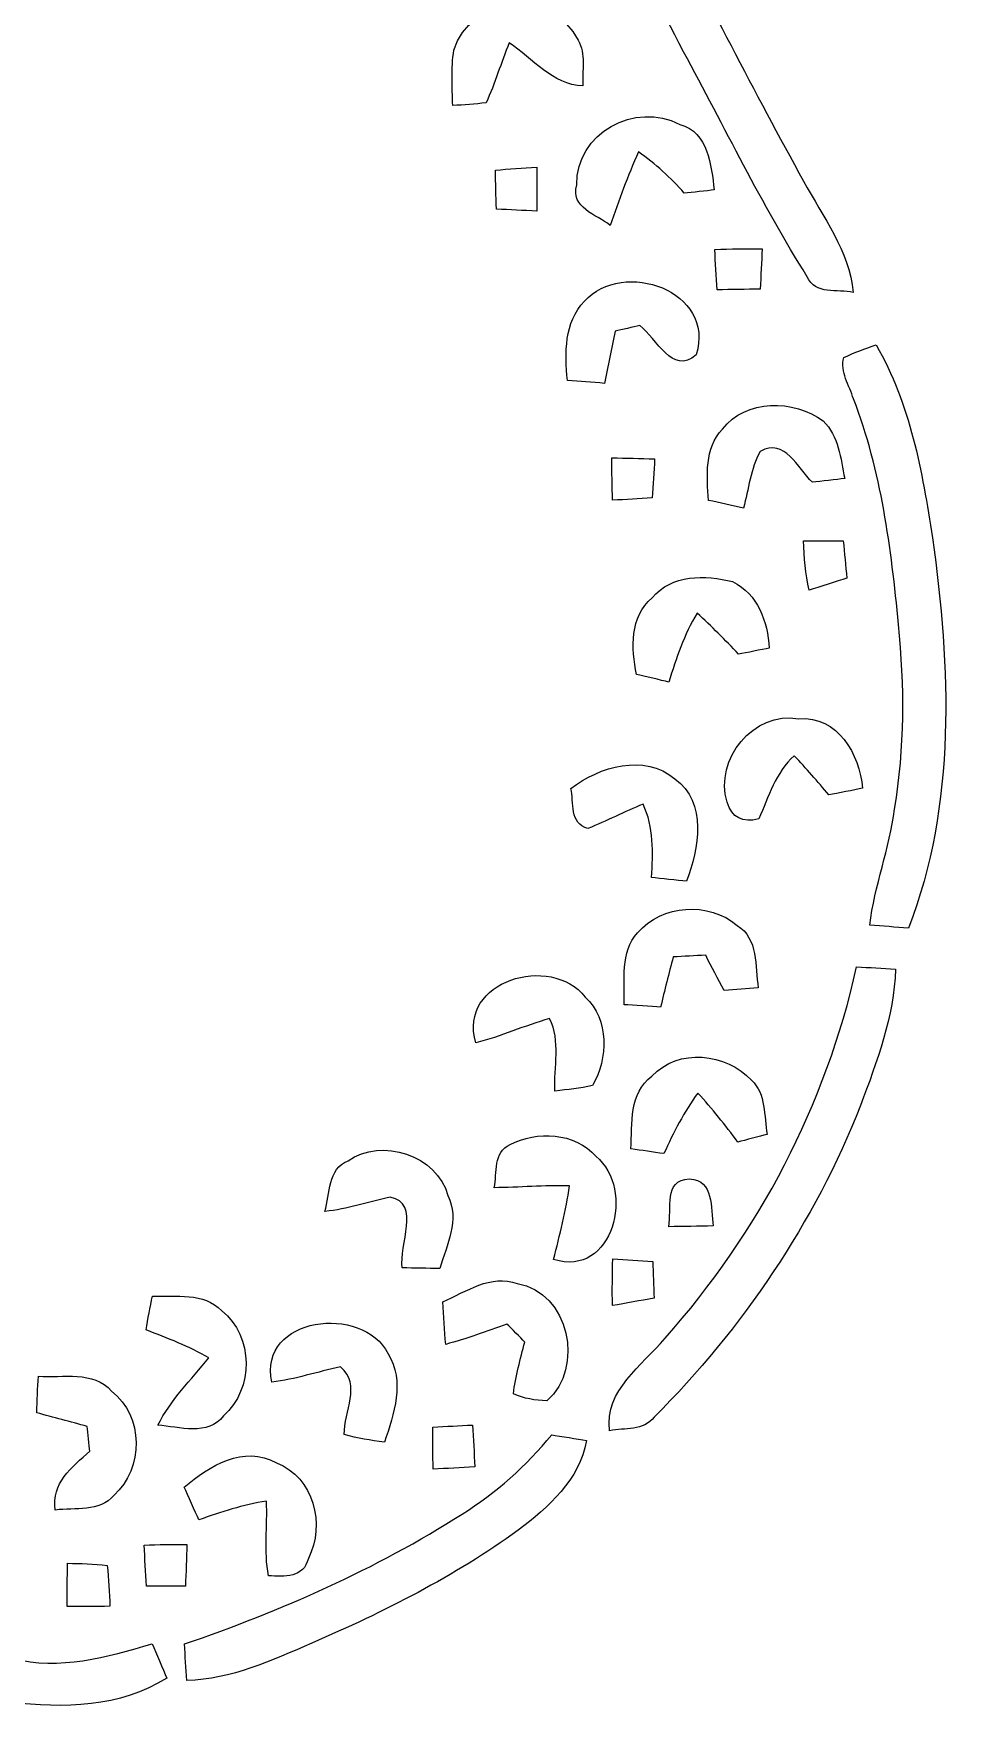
# Model space of a CAD drawing. Header units: centimetres. Extents: x -13.3 to 13.3, y -9.8 to 9.7.
# Drawn here: x 6.92 to 10.19, y -6.73 to -0.8 of the extents above; entities that cross this region are included whole.
import ezdxf

# ---------------------------------------------------------------- set-up
doc = ezdxf.new("R2010")
doc.units = ezdxf.units.CM
doc.header["$MEASUREMENT"] = 0
doc.layers.add('Camada 1', color=7, linetype='Continuous')

msp = doc.modelspace()

# ---------------------------------------------------------------- linework, layer by layer
at = {"layer": 'Camada 1', "color": 156}
for points, knots in [([(9.0064, -0.37782), (9.0064, -0.37782), (9.0064, -0.37782), (9.0064, -0.37782), (9.0064, -0.37782), (9.04168, -0.55491), (9.14505, -0.70626), (9.22406, -0.86571), (9.22406, -0.86571), (9.36907, -1.13135), (9.49995, -1.40582), (9.66223, -1.66193), (9.66223, -1.66193), (9.6894, -1.7272), (9.76911, -1.70532), (9.82486, -1.71696), (9.82486, -1.71696), (9.81004, -1.56951), (9.71727, -1.44992), (9.64917, -1.32362), (9.64917, -1.32362), (9.47278, -1.00646), (9.31016, -0.68226), (9.14047, -0.36159), (9.14047, -0.36159), (9.10695, -0.36547), (9.03993, -0.37358), (9.0064, -0.37782)], [0, 0, 0, 0, 0.125, 0.125, 0.125, 0.125, 0.25, 0.25, 0.25, 0.25, 0.375, 0.375, 0.375, 0.375, 0.5, 0.5, 0.5, 0.5, 0.625, 0.625, 0.625, 0.625, 0.75, 0.75, 0.75, 0.75, 1, 1, 1, 1]), ([(8.41128, -0.86006), (8.41128, -0.86006), (8.41128, -0.86006), (8.41128, -0.86006), (8.41128, -0.86006), (8.40034, -0.92463), (8.40563, -0.99024), (8.40705, -1.05587), (8.40705, -1.05587), (8.4462, -1.05375), (8.48535, -1.05056), (8.52487, -1.04634), (8.52487, -1.04634), (8.55732, -0.97754), (8.57778, -0.90416), (8.60707, -0.83397), (8.60707, -0.83397), (8.69102, -0.8911), (8.75875, -0.98107), (8.86812, -0.98672), (8.86812, -0.98672), (8.86319, -0.9331), (8.88047, -0.87241), (8.85048, -0.82444), (8.85048, -0.82444), (8.76687, -0.65088), (8.46242, -0.67062), (8.41128, -0.86006)], [0, 0, 0, 0, 0.125, 0.125, 0.125, 0.125, 0.25, 0.25, 0.25, 0.25, 0.375, 0.375, 0.375, 0.375, 0.5, 0.5, 0.5, 0.5, 0.625, 0.625, 0.625, 0.625, 0.75, 0.75, 0.75, 0.75, 1, 1, 1, 1]), ([(8.8459, -1.33702), (8.8459, -1.33702), (8.8459, -1.33702), (8.8459, -1.33702), (8.8459, -1.33702), (8.82297, -1.41781), (8.9147, -1.44073), (8.96443, -1.4799), (8.96443, -1.4799), (8.99583, -1.39242), (9.02582, -1.30457), (9.06463, -1.22025), (9.06463, -1.22025), (9.12459, -1.26152), (9.17857, -1.31092), (9.22655, -1.3663), (9.22655, -1.3663), (9.253, -1.36348), (9.30627, -1.35784), (9.33272, -1.35466), (9.33272, -1.35466), (9.32144, -1.26683), (9.31262, -1.15076), (9.21066, -1.12253), (9.21066, -1.12253), (9.05333, -1.03998), (8.84273, -1.15393), (8.8459, -1.33702)], [0, 0, 0, 0, 0.125, 0.125, 0.125, 0.125, 0.25, 0.25, 0.25, 0.25, 0.375, 0.375, 0.375, 0.375, 0.5, 0.5, 0.5, 0.5, 0.625, 0.625, 0.625, 0.625, 0.75, 0.75, 0.75, 0.75, 1, 1, 1, 1]), ([(8.55802, -1.28447), (8.55802, -1.28447), (8.55802, -1.28447), (8.55802, -1.28447), (8.55802, -1.28447), (8.55873, -1.33032), (8.56014, -1.37617), (8.56156, -1.42239), (8.56156, -1.42239), (8.60882, -1.42487), (8.65645, -1.42699), (8.70444, -1.42945), (8.70444, -1.42945), (8.70479, -1.37759), (8.70479, -1.32574), (8.70444, -1.27423), (8.70444, -1.27423), (8.65504, -1.27669), (8.60636, -1.28023), (8.55802, -1.28447)], [0, 0, 0, 0, 0.1666667, 0.1666667, 0.1666667, 0.1666667, 0.3333333, 0.3333333, 0.3333333, 0.3333333, 0.5, 0.5, 0.5, 0.5, 0.6666667, 0.6666667, 0.6666667, 0.6666667, 1, 1, 1, 1]), ([(8.87306, -1.74837), (8.87306, -1.74837), (8.87306, -1.74837), (8.87306, -1.74837), (8.87306, -1.74837), (8.80109, -1.82421), (8.80392, -1.9318), (8.81308, -2.02881), (8.81308, -2.02881), (8.85684, -2.032), (8.90057, -2.03553), (8.94432, -2.03904), (8.94432, -2.03904), (8.95667, -1.97731), (8.96972, -1.91557), (8.98243, -1.8542), (8.98243, -1.8542), (9.00394, -1.84925), (9.04733, -1.83973), (9.06921, -1.83479), (9.06921, -1.83479), (9.12988, -1.87959), (9.1835, -2.01295), (9.26889, -1.93815), (9.26889, -1.93815), (9.33944, -1.71167), (9.01064, -1.59666), (8.87306, -1.74837)], [0, 0, 0, 0, 0.125, 0.125, 0.125, 0.125, 0.25, 0.25, 0.25, 0.25, 0.375, 0.375, 0.375, 0.375, 0.5, 0.5, 0.5, 0.5, 0.625, 0.625, 0.625, 0.625, 0.75, 0.75, 0.75, 0.75, 1, 1, 1, 1]), ([(9.33484, -1.56491), (9.33484, -1.56491), (9.33484, -1.56491), (9.33484, -1.56491), (9.33484, -1.56491), (9.33696, -1.6122), (9.33979, -1.66017), (9.34332, -1.70814), (9.34332, -1.70814), (9.39375, -1.70709), (9.44421, -1.70638), (9.49537, -1.70532), (9.49537, -1.70532), (9.49783, -1.6577), (9.49995, -1.61008), (9.50277, -1.56279), (9.50277, -1.56279), (9.44633, -1.56245), (9.39024, -1.56316), (9.33484, -1.56491)], [0, 0, 0, 0, 0.1666667, 0.1666667, 0.1666667, 0.1666667, 0.3333333, 0.3333333, 0.3333333, 0.3333333, 0.5, 0.5, 0.5, 0.5, 0.6666667, 0.6666667, 0.6666667, 0.6666667, 1, 1, 1, 1]), ([(9.79134, -1.94734), (9.79134, -1.94734), (9.79134, -1.94734), (9.79134, -1.94734), (9.79134, -1.94734), (9.77688, -1.99848), (9.81145, -2.04611), (9.82556, -2.09408), (9.82556, -2.09408), (9.92433, -2.34843), (9.95927, -2.6222), (9.98502, -2.89207), (9.98502, -2.89207), (10.0069, -3.10938), (10.0076, -3.32987), (9.97126, -3.54541), (9.97126, -3.54541), (9.95257, -3.68477), (9.90035, -3.81706), (9.88306, -3.95639), (9.88306, -3.95639), (9.92857, -3.95993), (9.97408, -3.96346), (10.0203, -3.96699), (10.0203, -3.96699), (10.19033, -3.52812), (10.16916, -3.04341), (10.10532, -2.5855), (10.10532, -2.5855), (10.06897, -2.35091), (10.02663, -2.11067), (9.90599, -1.90287), (9.90599, -1.90287), (9.86683, -1.91557), (9.82839, -1.9304), (9.79134, -1.94734)], [0, 0, 0, 0, 0.1, 0.1, 0.1, 0.1, 0.2, 0.2, 0.2, 0.2, 0.3, 0.3, 0.3, 0.3, 0.4, 0.4, 0.4, 0.4, 0.5, 0.5, 0.5, 0.5, 0.6, 0.6, 0.6, 0.6, 0.7, 0.7, 0.7, 0.7, 0.8, 0.8, 0.8, 0.8, 1, 1, 1, 1]), ([(9.36201, -2.20098), (9.36201, -2.20098), (9.36201, -2.20098), (9.36201, -2.20098), (9.36201, -2.20098), (9.2971, -2.26871), (9.30663, -2.36748), (9.31262, -2.45321), (9.31262, -2.45321), (9.35355, -2.46203), (9.39446, -2.4712), (9.43609, -2.48072), (9.43609, -2.48072), (9.45479, -2.41335), (9.46114, -2.34138), (9.49537, -2.27965), (9.49537, -2.27965), (9.58285, -2.23131), (9.628, -2.3389), (9.68021, -2.38901), (9.68021, -2.38901), (9.70879, -2.38583), (9.76595, -2.37912), (9.79452, -2.37596), (9.79452, -2.37596), (9.78076, -2.3047), (9.77265, -2.22532), (9.71832, -2.1717), (9.71832, -2.1717), (9.61531, -2.09549), (9.44421, -2.09373), (9.36201, -2.20098)], [0, 0, 0, 0, 0.1111111, 0.1111111, 0.1111111, 0.1111111, 0.2222222, 0.2222222, 0.2222222, 0.2222222, 0.3333333, 0.3333333, 0.3333333, 0.3333333, 0.4444444, 0.4444444, 0.4444444, 0.4444444, 0.5555556, 0.5555556, 0.5555556, 0.5555556, 0.6666667, 0.6666667, 0.6666667, 0.6666667, 0.7777778, 0.7777778, 0.7777778, 0.7777778, 1, 1, 1, 1]), ([(8.97008, -2.30292), (8.97008, -2.30292), (8.97008, -2.30292), (8.97008, -2.30292), (8.97008, -2.30292), (8.97008, -2.35267), (8.97113, -2.40276), (8.9729, -2.45285), (8.9729, -2.45285), (9.01946, -2.45004), (9.06604, -2.44722), (9.11331, -2.44439), (9.11331, -2.44439), (9.11613, -2.39818), (9.11895, -2.35232), (9.12176, -2.30645), (9.12176, -2.30645), (9.07097, -2.3047), (9.02017, -2.30328), (8.97008, -2.30292)], [0, 0, 0, 0, 0.1666667, 0.1666667, 0.1666667, 0.1666667, 0.3333333, 0.3333333, 0.3333333, 0.3333333, 0.5, 0.5, 0.5, 0.5, 0.6666667, 0.6666667, 0.6666667, 0.6666667, 1, 1, 1, 1]), ([(9.64847, -2.59608), (9.64847, -2.59608), (9.64847, -2.59608), (9.64847, -2.59608), (9.64847, -2.59608), (9.65059, -2.65465), (9.65588, -2.71322), (9.66893, -2.77106), (9.66893, -2.77106), (9.70209, -2.76048), (9.76877, -2.73931), (9.80227, -2.72873), (9.80227, -2.72873), (9.79769, -2.68464), (9.79346, -2.64054), (9.78958, -2.59679), (9.78958, -2.59679), (9.74231, -2.59608), (9.69539, -2.59574), (9.64847, -2.59608)], [0, 0, 0, 0, 0.1666667, 0.1666667, 0.1666667, 0.1666667, 0.3333333, 0.3333333, 0.3333333, 0.3333333, 0.5, 0.5, 0.5, 0.5, 0.6666667, 0.6666667, 0.6666667, 0.6666667, 1, 1, 1, 1]), ([(9.11294, -2.79858), (9.11294, -2.79858), (9.11294, -2.79858), (9.11294, -2.79858), (9.11294, -2.79858), (9.03357, -2.86456), (9.03886, -2.97673), (9.05791, -3.06882), (9.05791, -3.06882), (9.08649, -3.07552), (9.1433, -3.08963), (9.17187, -3.09633), (9.17187, -3.09633), (9.19868, -3.01237), (9.22548, -2.9277), (9.27206, -2.85221), (9.27206, -2.85221), (9.32285, -2.89877), (9.37153, -2.94745), (9.41916, -2.99755), (9.41916, -2.99755), (9.44633, -2.99225), (9.50066, -2.98131), (9.52746, -2.97602), (9.52746, -2.97602), (9.52112, -2.88183), (9.48796, -2.78518), (9.39765, -2.74072), (9.39765, -2.74072), (9.30168, -2.71638), (9.18138, -2.71392), (9.11294, -2.79858)], [0, 0, 0, 0, 0.1111111, 0.1111111, 0.1111111, 0.1111111, 0.2222222, 0.2222222, 0.2222222, 0.2222222, 0.3333333, 0.3333333, 0.3333333, 0.3333333, 0.4444444, 0.4444444, 0.4444444, 0.4444444, 0.5555556, 0.5555556, 0.5555556, 0.5555556, 0.6666667, 0.6666667, 0.6666667, 0.6666667, 0.7777778, 0.7777778, 0.7777778, 0.7777778, 1, 1, 1, 1]), ([(9.37789, -3.52071), (9.37789, -3.52071), (9.37789, -3.52071), (9.37789, -3.52071), (9.37789, -3.52071), (9.39553, -3.57575), (9.43292, -3.5955), (9.49042, -3.58069), (9.49042, -3.58069), (9.52534, -3.50202), (9.5497, -3.41629), (9.61602, -3.35667), (9.61602, -3.35667), (9.65799, -3.40147), (9.69892, -3.44805), (9.73842, -3.49566), (9.73842, -3.49566), (9.76841, -3.48967), (9.82802, -3.47802), (9.85801, -3.47203), (9.85801, -3.47203), (9.84637, -3.35138), (9.77123, -3.21451), (9.63117, -3.22615), (9.63117, -3.22615), (9.47137, -3.19722), (9.33343, -3.37043), (9.37789, -3.52071)], [0, 0, 0, 0, 0.125, 0.125, 0.125, 0.125, 0.25, 0.25, 0.25, 0.25, 0.375, 0.375, 0.375, 0.375, 0.5, 0.5, 0.5, 0.5, 0.625, 0.625, 0.625, 0.625, 0.75, 0.75, 0.75, 0.75, 1, 1, 1, 1]), ([(8.82543, -3.47239), (8.82543, -3.47239), (8.82543, -3.47239), (8.82543, -3.47239), (8.82543, -3.47239), (8.83673, -3.52283), (8.81979, -3.59657), (8.88541, -3.61421), (8.88541, -3.61421), (8.95139, -3.5881), (9.01488, -3.55528), (9.08085, -3.52777), (9.08085, -3.52777), (9.1193, -3.60997), (9.11577, -3.69958), (9.11083, -3.78812), (9.11083, -3.78812), (9.14188, -3.7913), (9.20326, -3.79764), (9.23395, -3.80083), (9.23395, -3.80083), (9.27981, -3.68547), (9.30839, -3.52283), (9.19339, -3.43817), (9.19339, -3.43817), (9.08437, -3.34822), (8.92774, -3.39478), (8.82543, -3.47239)], [0, 0, 0, 0, 0.125, 0.125, 0.125, 0.125, 0.25, 0.25, 0.25, 0.25, 0.375, 0.375, 0.375, 0.375, 0.5, 0.5, 0.5, 0.5, 0.625, 0.625, 0.625, 0.625, 0.75, 0.75, 0.75, 0.75, 1, 1, 1, 1]), ([(9.06144, -3.98322), (9.06144, -3.98322), (9.06144, -3.98322), (9.06144, -3.98322), (9.06144, -3.98322), (8.99795, -4.05236), (9.0177, -4.1522), (9.01347, -4.23791), (9.01347, -4.23791), (9.04592, -4.24003), (9.11048, -4.24427), (9.14293, -4.24638), (9.14293, -4.24638), (9.15704, -4.18677), (9.17187, -4.1275), (9.18739, -4.06893), (9.18739, -4.06893), (9.22548, -4.06646), (9.26394, -4.06471), (9.30239, -4.06293), (9.30239, -4.06293), (9.32427, -4.10457), (9.34614, -4.14619), (9.368, -4.18818), (9.368, -4.18818), (9.40788, -4.18499), (9.44774, -4.18146), (9.48831, -4.17829), (9.48831, -4.17829), (9.47737, -4.10209), (9.48901, -4.00437), (9.41387, -3.9571), (9.41387, -3.9571), (9.31262, -3.87208), (9.14858, -3.88267), (9.06144, -3.98322)], [0, 0, 0, 0, 0.1, 0.1, 0.1, 0.1, 0.2, 0.2, 0.2, 0.2, 0.3, 0.3, 0.3, 0.3, 0.4, 0.4, 0.4, 0.4, 0.5, 0.5, 0.5, 0.5, 0.6, 0.6, 0.6, 0.6, 0.7, 0.7, 0.7, 0.7, 0.8, 0.8, 0.8, 0.8, 1, 1, 1, 1]), ([(8.48854, -4.37268), (8.48854, -4.37268), (8.48854, -4.37268), (8.48854, -4.37268), (8.48854, -4.37268), (8.57778, -4.35081), (8.6614, -4.31165), (8.74994, -4.28695), (8.74994, -4.28695), (8.79016, -4.36667), (8.7644, -4.45805), (8.76899, -4.54377), (8.76899, -4.54377), (8.81308, -4.53777), (8.85789, -4.5346), (8.90164, -4.52402), (8.90164, -4.52402), (8.95738, -4.42806), (8.9616, -4.29083), (8.87589, -4.21075), (8.87589, -4.21075), (8.75454, -4.05589), (8.42362, -4.1529), (8.48854, -4.37268)], [0, 0, 0, 0, 0.1428571, 0.1428571, 0.1428571, 0.1428571, 0.2857143, 0.2857143, 0.2857143, 0.2857143, 0.4285714, 0.4285714, 0.4285714, 0.4285714, 0.5714286, 0.5714286, 0.5714286, 0.5714286, 0.7142857, 0.7142857, 0.7142857, 0.7142857, 1, 1, 1, 1]), ([(9.8365, -4.1042), (9.8365, -4.1042), (9.8365, -4.1042), (9.8365, -4.1042), (9.8365, -4.1042), (9.72855, -4.59069), (9.49042, -5.04684), (9.15846, -5.41796), (9.15846, -5.41796), (9.07696, -5.51673), (8.94537, -5.6), (8.96196, -5.74533), (8.96196, -5.74533), (9.01593, -5.7351), (9.08227, -5.7464), (9.12035, -5.69736), (9.12035, -5.69736), (9.43327, -5.38373), (9.68798, -5.00803), (9.85061, -4.59493), (9.85061, -4.59493), (9.90811, -4.439), (9.9695, -4.28025), (9.97444, -4.11232), (9.97444, -4.11232), (9.92786, -4.1088), (9.88236, -4.10632), (9.8365, -4.1042)], [0, 0, 0, 0, 0.125, 0.125, 0.125, 0.125, 0.25, 0.25, 0.25, 0.25, 0.375, 0.375, 0.375, 0.375, 0.5, 0.5, 0.5, 0.5, 0.625, 0.625, 0.625, 0.625, 0.75, 0.75, 0.75, 0.75, 1, 1, 1, 1]), ([(9.11224, -4.49085), (9.11224, -4.49085), (9.11224, -4.49085), (9.11224, -4.49085), (9.11224, -4.49085), (9.03004, -4.55083), (9.04309, -4.65842), (9.03781, -4.74802), (9.03781, -4.74802), (9.07625, -4.75368), (9.11542, -4.75933), (9.15458, -4.76496), (9.15458, -4.76496), (9.18845, -4.69018), (9.22619, -4.61715), (9.27452, -4.55048), (9.27452, -4.55048), (9.32461, -4.6055), (9.37153, -4.66407), (9.41634, -4.72405), (9.41634, -4.72405), (9.44209, -4.71735), (9.49359, -4.70358), (9.51971, -4.69688), (9.51971, -4.69688), (9.50841, -4.63196), (9.51688, -4.55436), (9.46467, -4.50532), (9.46467, -4.50532), (9.37612, -4.40831), (9.20467, -4.38996), (9.11224, -4.49085)], [0, 0, 0, 0, 0.1111111, 0.1111111, 0.1111111, 0.1111111, 0.2222222, 0.2222222, 0.2222222, 0.2222222, 0.3333333, 0.3333333, 0.3333333, 0.3333333, 0.4444444, 0.4444444, 0.4444444, 0.4444444, 0.5555556, 0.5555556, 0.5555556, 0.5555556, 0.6666667, 0.6666667, 0.6666667, 0.6666667, 0.7777778, 0.7777778, 0.7777778, 0.7777778, 1, 1, 1, 1]), ([(8.03627, -4.79), (8.03627, -4.79), (8.03627, -4.79), (8.03627, -4.79), (8.03627, -4.79), (7.96466, -4.81894), (7.97312, -4.90714), (7.95479, -4.96958), (7.95479, -4.96958), (8.0331, -4.96147), (8.10823, -4.93606), (8.18515, -4.91912), (8.18515, -4.91912), (8.29627, -4.93994), (8.21548, -5.08847), (8.22854, -5.16924), (8.22854, -5.16924), (8.27263, -5.16995), (8.31673, -5.17102), (8.36117, -5.17172), (8.36117, -5.17172), (8.38588, -5.08847), (8.43244, -4.99921), (8.39011, -4.91348), (8.39011, -4.91348), (8.35166, -4.77061), (8.15586, -4.70712), (8.03627, -4.79)], [0, 0, 0, 0, 0.125, 0.125, 0.125, 0.125, 0.25, 0.25, 0.25, 0.25, 0.375, 0.375, 0.375, 0.375, 0.5, 0.5, 0.5, 0.5, 0.625, 0.625, 0.625, 0.625, 0.75, 0.75, 0.75, 0.75, 1, 1, 1, 1]), ([(8.61024, -4.73251), (8.61024, -4.73251), (8.61024, -4.73251), (8.61024, -4.73251), (8.61024, -4.73251), (8.54957, -4.75967), (8.56473, -4.83234), (8.55379, -4.88562), (8.55379, -4.88562), (8.64234, -4.88421), (8.73125, -4.87749), (8.82015, -4.87856), (8.82015, -4.87856), (8.80886, -4.96675), (8.78521, -5.05283), (8.76406, -5.13927), (8.76406, -5.13927), (8.97466, -5.20664), (9.0551, -4.88879), (8.91363, -4.77448), (8.91363, -4.77448), (8.8399, -4.68911), (8.70408, -4.68347), (8.61024, -4.73251)], [0, 0, 0, 0, 0.1428571, 0.1428571, 0.1428571, 0.1428571, 0.2857143, 0.2857143, 0.2857143, 0.2857143, 0.4285714, 0.4285714, 0.4285714, 0.4285714, 0.5714286, 0.5714286, 0.5714286, 0.5714286, 0.7142857, 0.7142857, 0.7142857, 0.7142857, 1, 1, 1, 1]), ([(9.17187, -5.02355), (9.17187, -5.02355), (9.17187, -5.02355), (9.17187, -5.02355), (9.17187, -5.02355), (9.22372, -5.02284), (9.27629, -5.02179), (9.32921, -5.02072), (9.32921, -5.02072), (9.31862, -4.95723), (9.33414, -4.85846), (9.24453, -4.85422), (9.24453, -4.85422), (9.15175, -4.8588), (9.18316, -4.96076), (9.17187, -5.02355)], [0, 0, 0, 0, 0.2, 0.2, 0.2, 0.2, 0.4, 0.4, 0.4, 0.4, 0.6, 0.6, 0.6, 0.6, 1, 1, 1, 1]), ([(8.97361, -5.13749), (8.97361, -5.13749), (8.97361, -5.13749), (8.97361, -5.13749), (8.97361, -5.13749), (8.9722, -5.19253), (8.97149, -5.24756), (8.9722, -5.30294), (8.9722, -5.30294), (9.02122, -5.29412), (9.07026, -5.28496), (9.11965, -5.27649), (9.11965, -5.27649), (9.11789, -5.23275), (9.11647, -5.18936), (9.11506, -5.14631), (9.11506, -5.14631), (9.0678, -5.14278), (9.02053, -5.13997), (8.97361, -5.13749)], [0, 0, 0, 0, 0.1666667, 0.1666667, 0.1666667, 0.1666667, 0.3333333, 0.3333333, 0.3333333, 0.3333333, 0.5, 0.5, 0.5, 0.5, 0.6666667, 0.6666667, 0.6666667, 0.6666667, 1, 1, 1, 1]), ([(8.37211, -5.2892), (8.37211, -5.2892), (8.37211, -5.2892), (8.37211, -5.2892), (8.37211, -5.2892), (8.37494, -5.33929), (8.37812, -5.38938), (8.382, -5.43984), (8.382, -5.43984), (8.45538, -5.42008), (8.52733, -5.39467), (8.59895, -5.36787), (8.59895, -5.36787), (8.61484, -5.38373), (8.64622, -5.41584), (8.6621, -5.43172), (8.6621, -5.43172), (8.64658, -5.49205), (8.62965, -5.55271), (8.62153, -5.61516), (8.62153, -5.61516), (8.65928, -5.63104), (8.69879, -5.63915), (8.74041, -5.6395), (8.74041, -5.6395), (8.87482, -5.52309), (8.81873, -5.25568), (8.63564, -5.22464), (8.63564, -5.22464), (8.54216, -5.19007), (8.45431, -5.25356), (8.37211, -5.2892)], [0, 0, 0, 0, 0.1111111, 0.1111111, 0.1111111, 0.1111111, 0.2222222, 0.2222222, 0.2222222, 0.2222222, 0.3333333, 0.3333333, 0.3333333, 0.3333333, 0.4444444, 0.4444444, 0.4444444, 0.4444444, 0.5555556, 0.5555556, 0.5555556, 0.5555556, 0.6666667, 0.6666667, 0.6666667, 0.6666667, 0.7777778, 0.7777778, 0.7777778, 0.7777778, 1, 1, 1, 1]), ([(7.34413, -5.26908), (7.34413, -5.26908), (7.34413, -5.26908), (7.34413, -5.26908), (7.34413, -5.26908), (7.33602, -5.30859), (7.32825, -5.34882), (7.32119, -5.38902), (7.32119, -5.38902), (7.39705, -5.41796), (7.4736, -5.44688), (7.54415, -5.48781), (7.54415, -5.48781), (7.4803, -5.56472), (7.40833, -5.63597), (7.36316, -5.72628), (7.36316, -5.72628), (7.43902, -5.73122), (7.54027, -5.76615), (7.596, -5.69312), (7.596, -5.69312), (7.7029, -5.59717), (7.7029, -5.4116), (7.5893, -5.32095), (7.5893, -5.32095), (7.52544, -5.25392), (7.42702, -5.27297), (7.34413, -5.26908)], [0, 0, 0, 0, 0.125, 0.125, 0.125, 0.125, 0.25, 0.25, 0.25, 0.25, 0.375, 0.375, 0.375, 0.375, 0.5, 0.5, 0.5, 0.5, 0.625, 0.625, 0.625, 0.625, 0.75, 0.75, 0.75, 0.75, 1, 1, 1, 1]), ([(7.76639, -5.57388), (7.76639, -5.57388), (7.76639, -5.57388), (7.76639, -5.57388), (7.76639, -5.57388), (7.8493, -5.56401), (7.92797, -5.53649), (8.00981, -5.51992), (8.00981, -5.51992), (8.08496, -5.5827), (8.02181, -5.67796), (8.02323, -5.75875), (8.02323, -5.75875), (8.06838, -5.77461), (8.11705, -5.77885), (8.16504, -5.78555), (8.16504, -5.78555), (8.19925, -5.68678), (8.23841, -5.57035), (8.17808, -5.47299), (8.17808, -5.47299), (8.08848, -5.29554), (7.71735, -5.34105), (7.76639, -5.57388)], [0, 0, 0, 0, 0.1428571, 0.1428571, 0.1428571, 0.1428571, 0.2857143, 0.2857143, 0.2857143, 0.2857143, 0.4285714, 0.4285714, 0.4285714, 0.4285714, 0.5714286, 0.5714286, 0.5714286, 0.5714286, 0.7142857, 0.7142857, 0.7142857, 0.7142857, 1, 1, 1, 1]), ([(6.94019, -5.55237), (6.94019, -5.55237), (6.94019, -5.55237), (6.94019, -5.55237), (6.94019, -5.55237), (6.93773, -5.5954), (6.93596, -5.63879), (6.9342, -5.68218), (6.9342, -5.68218), (6.99381, -5.69806), (7.05343, -5.71358), (7.11305, -5.73051), (7.11305, -5.73051), (7.11553, -5.75239), (7.12011, -5.79649), (7.12223, -5.81837), (7.12223, -5.81837), (7.05908, -5.87409), (6.985, -5.93124), (7.00017, -6.02614), (7.00017, -6.02614), (7.06966, -6.01698), (7.15644, -6.03425), (7.20794, -5.97393), (7.20794, -5.97393), (7.31343, -5.87833), (7.31378, -5.69382), (7.19949, -5.60563), (7.19949, -5.60563), (7.13422, -5.53049), (7.02663, -5.56012), (6.94019, -5.55237)], [0, 0, 0, 0, 0.1111111, 0.1111111, 0.1111111, 0.1111111, 0.2222222, 0.2222222, 0.2222222, 0.2222222, 0.3333333, 0.3333333, 0.3333333, 0.3333333, 0.4444444, 0.4444444, 0.4444444, 0.4444444, 0.5555556, 0.5555556, 0.5555556, 0.5555556, 0.6666667, 0.6666667, 0.6666667, 0.6666667, 0.7777778, 0.7777778, 0.7777778, 0.7777778, 1, 1, 1, 1]), ([(8.33683, -5.73298), (8.33683, -5.73298), (8.33683, -5.73298), (8.33683, -5.73298), (8.33683, -5.73298), (8.33649, -5.78238), (8.33649, -5.83177), (8.33754, -5.88151), (8.33754, -5.88151), (8.38622, -5.87903), (8.43526, -5.87657), (8.48465, -5.87375), (8.48465, -5.87375), (8.48289, -5.824), (8.48042, -5.77461), (8.47724, -5.72557), (8.47724, -5.72557), (8.42997, -5.72769), (8.38341, -5.73017), (8.33683, -5.73298)], [0, 0, 0, 0, 0.1666667, 0.1666667, 0.1666667, 0.1666667, 0.3333333, 0.3333333, 0.3333333, 0.3333333, 0.5, 0.5, 0.5, 0.5, 0.6666667, 0.6666667, 0.6666667, 0.6666667, 1, 1, 1, 1]), ([(7.45666, -5.94535), (7.45666, -5.94535), (7.45666, -5.94535), (7.45666, -5.94535), (7.45666, -5.94535), (7.46972, -5.97429), (7.49545, -6.03215), (7.50851, -6.06107), (7.50851, -6.06107), (7.58647, -6.03355), (7.66514, -6.00709), (7.74734, -5.99475), (7.74734, -5.99475), (7.75263, -6.08259), (7.73747, -6.17185), (7.75511, -6.25897), (7.75511, -6.25897), (7.8112, -6.26109), (7.88, -6.26709), (7.89586, -6.19724), (7.89586, -6.19724), (7.95689, -6.07694), (7.91562, -5.91078), (7.78298, -5.85927), (7.78298, -5.85927), (7.66655, -5.79402), (7.54556, -5.87021), (7.45666, -5.94535)], [0, 0, 0, 0, 0.125, 0.125, 0.125, 0.125, 0.25, 0.25, 0.25, 0.25, 0.375, 0.375, 0.375, 0.375, 0.5, 0.5, 0.5, 0.5, 0.625, 0.625, 0.625, 0.625, 0.75, 0.75, 0.75, 0.75, 1, 1, 1, 1]), ([(8.75736, -5.7598), (8.75736, -5.7598), (8.75736, -5.7598), (8.75736, -5.7598), (8.75736, -5.7598), (8.6681, -5.87021), (8.56014, -5.96477), (8.4402, -6.04061), (8.4402, -6.04061), (8.13435, -6.23534), (7.80026, -6.38315), (7.45737, -6.50027), (7.45737, -6.50027), (7.45983, -6.54297), (7.46266, -6.586), (7.46619, -6.62905), (7.46619, -6.62905), (7.62282, -6.62586), (7.76676, -6.55813), (7.90787, -6.49746), (7.90787, -6.49746), (8.16256, -6.38668), (8.41304, -6.26145), (8.63847, -6.09776), (8.63847, -6.09776), (8.74535, -6.01627), (8.85684, -5.9196), (8.88047, -5.7799), (8.88047, -5.7799), (8.84943, -5.77497), (8.78804, -5.76474), (8.75736, -5.7598)], [0, 0, 0, 0, 0.1111111, 0.1111111, 0.1111111, 0.1111111, 0.2222222, 0.2222222, 0.2222222, 0.2222222, 0.3333333, 0.3333333, 0.3333333, 0.3333333, 0.4444444, 0.4444444, 0.4444444, 0.4444444, 0.5555556, 0.5555556, 0.5555556, 0.5555556, 0.6666667, 0.6666667, 0.6666667, 0.6666667, 0.7777778, 0.7777778, 0.7777778, 0.7777778, 1, 1, 1, 1]), ([(7.31519, -6.14997), (7.31519, -6.14997), (7.31519, -6.14997), (7.31519, -6.14997), (7.31519, -6.14997), (7.3166, -6.19794), (7.31943, -6.24662), (7.3226, -6.29532), (7.3226, -6.29532), (7.36847, -6.29567), (7.41432, -6.29567), (7.46054, -6.29603), (7.46054, -6.29603), (7.46266, -6.24628), (7.46441, -6.1969), (7.46619, -6.14785), (7.46619, -6.14785), (7.41574, -6.14749), (7.36528, -6.1482), (7.31519, -6.14997)], [0, 0, 0, 0, 0.1666667, 0.1666667, 0.1666667, 0.1666667, 0.3333333, 0.3333333, 0.3333333, 0.3333333, 0.5, 0.5, 0.5, 0.5, 0.6666667, 0.6666667, 0.6666667, 0.6666667, 1, 1, 1, 1]), ([(7.0432, -6.21454), (7.0432, -6.21454), (7.0432, -6.21454), (7.0432, -6.21454), (7.0432, -6.21454), (7.04249, -6.26497), (7.04215, -6.31613), (7.04179, -6.36729), (7.04179, -6.36729), (7.09224, -6.36763), (7.14268, -6.36729), (7.19349, -6.36693), (7.19349, -6.36693), (7.19101, -6.31859), (7.1903, -6.26991), (7.18326, -6.22265), (7.18326, -6.22265), (7.13634, -6.21629), (7.08976, -6.21558), (7.0432, -6.21454)], [0, 0, 0, 0, 0.1666667, 0.1666667, 0.1666667, 0.1666667, 0.3333333, 0.3333333, 0.3333333, 0.3333333, 0.5, 0.5, 0.5, 0.5, 0.6666667, 0.6666667, 0.6666667, 0.6666667, 1, 1, 1, 1]), ([(6.12493, -6.33694), (6.12493, -6.33694), (6.12493, -6.33694), (6.12493, -6.33694), (6.12493, -6.33694), (6.1221, -6.38174), (6.11928, -6.42691), (6.11752, -6.47206), (6.11752, -6.47206), (6.34717, -6.58035), (6.58847, -6.67137), (6.84142, -6.70665), (6.84142, -6.70665), (7.02839, -6.72853), (7.23053, -6.7257), (7.39457, -6.62094), (7.39457, -6.62094), (7.38152, -6.59058), (7.35576, -6.52992), (7.34306, -6.49958), (7.34306, -6.49958), (7.1829, -6.54649), (7.01462, -6.59482), (6.84812, -6.55072), (6.84812, -6.55072), (6.59411, -6.52426), (6.37258, -6.38493), (6.12493, -6.33694)], [0, 0, 0, 0, 0.125, 0.125, 0.125, 0.125, 0.25, 0.25, 0.25, 0.25, 0.375, 0.375, 0.375, 0.375, 0.5, 0.5, 0.5, 0.5, 0.625, 0.625, 0.625, 0.625, 0.75, 0.75, 0.75, 0.75, 1, 1, 1, 1])]:
    msp.add_open_spline(points, degree=3, knots=knots, dxfattribs=at)

doc.saveas('drawing.dxf')
